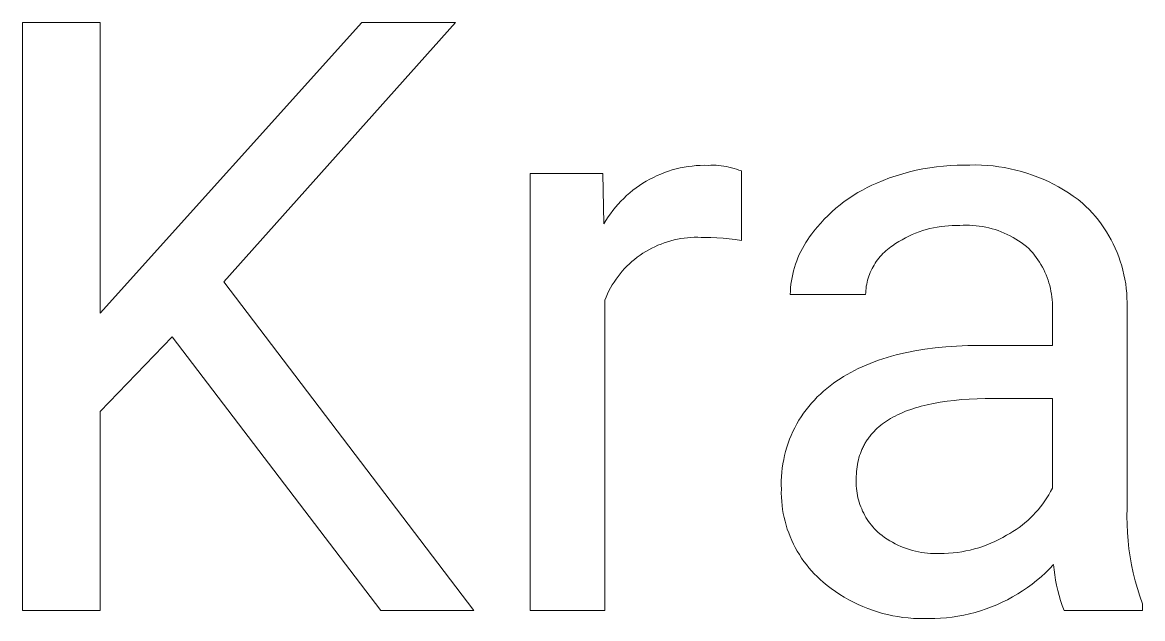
# Model space of a CAD drawing. Header units: millimetres. Extents: x 1434 to 4837, y 1889 to 4267.
# Drawn here: x 4208.2 to 4269.6, y 2158 to 2190.6 of the extents above; entities that cross this region are included whole.
import ezdxf

# ---------------------------------------------------------------- set-up
doc = ezdxf.new("R2010")
doc.units = ezdxf.units.MM
doc.header["$MEASUREMENT"] = 0
doc.layers.add('Domyślny', color=7, linetype='Continuous', true_color=0x000000)

msp = doc.modelspace()

# ---------------------------------------------------------------- linework, layer by layer
at = {"layer": 'Domyślny', "color": 18, "lineweight": 15, "true_color": 0x000000}
for p, q in [((4208.242, 2158.399), (4208.242, 2190.615)), ((4208.242, 2190.615), (4212.491, 2190.615)), ((4212.491, 2190.615), (4212.491, 2174.683)), ((4212.491, 2174.683), (4226.815, 2190.615)), ((4231.948, 2190.615), (4219.268, 2176.394)), ((4226.815, 2190.615), (4231.948, 2190.615)), ((4236.027, 2158.397), (4236.027, 2182.341)), ((4236.027, 2182.341), (4240.005, 2182.341)), ((4240.005, 2182.341), (4240.073, 2179.576)), ((4242.778, 2182.126), (4242.979, 2182.221)), ((4242.979, 2182.221), (4243.182, 2182.309)), ((4243.182, 2182.309), (4243.389, 2182.39)), ((4243.389, 2182.39), (4243.599, 2182.463)), ((4243.599, 2182.463), (4243.811, 2182.529)), ((4243.811, 2182.529), (4244.025, 2182.588)), ((4244.025, 2182.588), (4244.241, 2182.639)), ((4244.241, 2182.639), (4244.458, 2182.683)), ((4244.458, 2182.683), (4244.677, 2182.719)), ((4244.677, 2182.719), (4244.897, 2182.747)), ((4244.897, 2182.747), (4245.118, 2182.767)), ((4245.118, 2182.767), (4245.34, 2182.78)), ((4245.34, 2182.78), (4245.562, 2182.785)), ((4245.562, 2182.785), (4245.784, 2182.783)), ((4245.784, 2182.783), (4245.926, 2182.788)), ((4245.926, 2182.788), (4246.069, 2182.788)), ((4246.069, 2182.788), (4246.211, 2182.784)), ((4246.211, 2182.784), (4246.354, 2182.774)), ((4246.354, 2182.774), (4246.495, 2182.76)), ((4246.495, 2182.76), (4246.637, 2182.741)), ((4246.637, 2182.741), (4246.777, 2182.717)), ((4246.777, 2182.717), (4246.917, 2182.689)), ((4246.917, 2182.689), (4247.056, 2182.656)), ((4247.056, 2182.656), (4247.193, 2182.618)), ((4247.193, 2182.618), (4247.329, 2182.575)), ((4247.329, 2182.575), (4247.464, 2182.528)), ((4247.464, 2182.528), (4247.597, 2182.477)), ((4247.597, 2182.477), (4247.597, 2178.669)), ((4255.71, 2182.092), (4256.068, 2182.215)), ((4256.068, 2182.215), (4256.429, 2182.326)), ((4256.429, 2182.326), (4256.794, 2182.426)), ((4256.794, 2182.426), (4257.162, 2182.513)), ((4257.162, 2182.513), (4257.533, 2182.589)), ((4257.533, 2182.589), (4257.905, 2182.652)), ((4257.905, 2182.652), (4258.28, 2182.703)), ((4258.28, 2182.703), (4258.656, 2182.743)), ((4258.656, 2182.743), (4259.033, 2182.769)), ((4259.033, 2182.769), (4259.411, 2182.784)), ((4259.411, 2182.784), (4259.79, 2182.786)), ((4259.79, 2182.786), (4260.106, 2182.8)), ((4260.106, 2182.8), (4260.422, 2182.803)), ((4260.422, 2182.803), (4260.739, 2182.795)), ((4260.739, 2182.795), (4261.055, 2182.777)), ((4261.055, 2182.777), (4261.37, 2182.748)), ((4261.37, 2182.748), (4261.684, 2182.709)), ((4261.684, 2182.709), (4261.996, 2182.659)), ((4261.996, 2182.659), (4262.307, 2182.599)), ((4262.307, 2182.599), (4262.615, 2182.528)), ((4262.615, 2182.528), (4262.921, 2182.447)), ((4262.921, 2182.447), (4263.224, 2182.355)), ((4263.224, 2182.355), (4263.524, 2182.254)), ((4263.524, 2182.254), (4263.82, 2182.142)), ((4241.831, 2181.55), (4242.012, 2181.679)), ((4242.012, 2181.679), (4242.198, 2181.801)), ((4242.198, 2181.801), (4242.387, 2181.916)), ((4242.387, 2181.916), (4242.581, 2182.025)), ((4242.581, 2182.025), (4242.778, 2182.126)), ((4254.476, 2181.567), (4254.74, 2181.694)), ((4254.74, 2181.694), (4255.008, 2181.812)), ((4255.008, 2181.812), (4255.357, 2181.958)), ((4255.357, 2181.958), (4255.71, 2182.092)), ((4263.82, 2182.142), (4264.113, 2182.021)), ((4264.113, 2182.021), (4264.401, 2181.89)), ((4264.401, 2181.89), (4264.684, 2181.749)), ((4264.684, 2181.749), (4264.963, 2181.599)), ((4241.155, 2180.976), (4241.316, 2181.129)), ((4241.316, 2181.129), (4241.483, 2181.275)), ((4241.483, 2181.275), (4241.655, 2181.416)), ((4241.655, 2181.416), (4241.831, 2181.55)), ((4253.469, 2180.972), (4253.713, 2181.134)), ((4253.713, 2181.134), (4253.963, 2181.287)), ((4253.963, 2181.287), (4254.217, 2181.432)), ((4254.217, 2181.432), (4254.476, 2181.567)), ((4264.963, 2181.599), (4265.236, 2181.439)), ((4265.236, 2181.439), (4265.504, 2181.271)), ((4265.504, 2181.271), (4265.766, 2181.093)), ((4265.766, 2181.093), (4266.022, 2180.907)), ((4240.565, 2180.314), (4240.703, 2180.487)), ((4240.703, 2180.487), (4240.848, 2180.656)), ((4240.848, 2180.656), (4240.999, 2180.819)), ((4240.999, 2180.819), (4241.155, 2180.976)), ((4252.554, 2180.245), (4252.773, 2180.439)), ((4252.773, 2180.439), (4252.999, 2180.624)), ((4252.999, 2180.624), (4253.231, 2180.802)), ((4253.231, 2180.802), (4253.469, 2180.972)), ((4266.022, 2180.907), (4266.271, 2180.713)), ((4266.271, 2180.713), (4266.458, 2180.537)), ((4266.458, 2180.537), (4266.638, 2180.356)), ((4240.073, 2179.576), (4240.186, 2179.767)), ((4240.186, 2179.767), (4240.306, 2179.954)), ((4240.306, 2179.954), (4240.432, 2180.136)), ((4240.432, 2180.136), (4240.565, 2180.314)), ((4251.937, 2179.621), (4252.135, 2179.836)), ((4252.135, 2179.836), (4252.341, 2180.044)), ((4252.341, 2180.044), (4252.554, 2180.245)), ((4266.638, 2180.356), (4266.812, 2180.169)), ((4266.812, 2180.169), (4266.979, 2179.975)), ((4266.979, 2179.975), (4267.14, 2179.776)), ((4267.14, 2179.776), (4267.294, 2179.572)), ((4251.445, 2179.024), (4251.563, 2179.171)), ((4251.563, 2179.171), (4251.746, 2179.4)), ((4251.746, 2179.4), (4251.937, 2179.621)), ((4257.521, 2179.205), (4257.326, 2179.139)), ((4257.718, 2179.264), (4257.521, 2179.205)), ((4257.917, 2179.317), (4257.718, 2179.264)), ((4258.118, 2179.363), (4257.917, 2179.317)), ((4258.32, 2179.402), (4258.118, 2179.363)), ((4258.524, 2179.434), (4258.32, 2179.402)), ((4258.729, 2179.459), (4258.524, 2179.434)), ((4258.934, 2179.477), (4258.729, 2179.459)), ((4259.14, 2179.488), (4258.934, 2179.477)), ((4259.346, 2179.492), (4259.14, 2179.488)), ((4259.552, 2179.489), (4259.346, 2179.492)), ((4259.73, 2179.499), (4259.552, 2179.489)), ((4259.908, 2179.503), (4259.73, 2179.499)), ((4260.086, 2179.5), (4259.908, 2179.503)), ((4260.264, 2179.492), (4260.086, 2179.5)), ((4260.441, 2179.477), (4260.264, 2179.492)), ((4260.618, 2179.457), (4260.441, 2179.477)), ((4260.795, 2179.43), (4260.618, 2179.457)), ((4260.97, 2179.397), (4260.795, 2179.43)), ((4261.144, 2179.358), (4260.97, 2179.397)), ((4261.316, 2179.313), (4261.144, 2179.358)), ((4261.487, 2179.262), (4261.316, 2179.313)), ((4261.656, 2179.206), (4261.487, 2179.262)), ((4261.823, 2179.143), (4261.656, 2179.206)), ((4267.294, 2179.572), (4267.44, 2179.362)), ((4267.44, 2179.362), (4267.579, 2179.148)), ((4267.579, 2179.148), (4267.711, 2178.929)), ((4243.373, 2178.539), (4243.198, 2178.474)), ((4243.551, 2178.598), (4243.373, 2178.539)), ((4243.73, 2178.651), (4243.551, 2178.598)), ((4243.911, 2178.697), (4243.73, 2178.651)), ((4244.093, 2178.737), (4243.911, 2178.697)), ((4244.277, 2178.771), (4244.093, 2178.737)), ((4244.461, 2178.798), (4244.277, 2178.771)), ((4244.647, 2178.819), (4244.461, 2178.798)), ((4244.833, 2178.834), (4244.647, 2178.819)), ((4245.02, 2178.842), (4244.833, 2178.834)), ((4245.207, 2178.844), (4245.02, 2178.842)), ((4245.393, 2178.839), (4245.207, 2178.844)), ((4245.58, 2178.828), (4245.393, 2178.839)), ((4245.917, 2178.827), (4245.58, 2178.828)), ((4246.255, 2178.816), (4245.917, 2178.827)), ((4246.592, 2178.794), (4246.255, 2178.816)), ((4246.928, 2178.763), (4246.592, 2178.794)), ((4247.263, 2178.721), (4246.928, 2178.763)), ((4247.597, 2178.669), (4247.263, 2178.721)), ((4251.026, 2178.398), (4251.123, 2178.56)), ((4251.123, 2178.56), (4251.225, 2178.718)), ((4251.225, 2178.718), (4251.332, 2178.873)), ((4251.332, 2178.873), (4251.445, 2179.024)), ((4256.213, 2178.605), (4256.039, 2178.495)), ((4256.39, 2178.71), (4256.213, 2178.605)), ((4256.571, 2178.808), (4256.39, 2178.71)), ((4256.755, 2178.901), (4256.571, 2178.808)), ((4256.943, 2178.986), (4256.755, 2178.901)), ((4257.133, 2179.066), (4256.943, 2178.986)), ((4257.326, 2179.139), (4257.133, 2179.066)), ((4261.987, 2179.075), (4261.823, 2179.143)), ((4262.15, 2179.001), (4261.987, 2179.075)), ((4262.309, 2178.922), (4262.15, 2179.001)), ((4262.466, 2178.837), (4262.309, 2178.922)), ((4262.62, 2178.747), (4262.466, 2178.837)), ((4262.77, 2178.651), (4262.62, 2178.747)), ((4262.917, 2178.551), (4262.77, 2178.651)), ((4263.061, 2178.445), (4262.917, 2178.551)), ((4267.711, 2178.929), (4267.835, 2178.705)), ((4267.835, 2178.705), (4267.952, 2178.477)), ((4242.203, 2177.963), (4242.049, 2177.858)), ((4242.361, 2178.062), (4242.203, 2177.963)), ((4242.523, 2178.156), (4242.361, 2178.062)), ((4242.687, 2178.244), (4242.523, 2178.156)), ((4242.855, 2178.327), (4242.687, 2178.244)), ((4243.025, 2178.404), (4242.855, 2178.327)), ((4243.198, 2178.474), (4243.025, 2178.404)), ((4250.768, 2177.895), (4250.848, 2178.066)), ((4250.848, 2178.066), (4250.934, 2178.234)), ((4250.934, 2178.234), (4251.026, 2178.398)), ((4255.343, 2177.948), (4255.264, 2177.866)), ((4255.424, 2178.027), (4255.343, 2177.948)), ((4255.508, 2178.103), (4255.424, 2178.027)), ((4255.595, 2178.177), (4255.508, 2178.103)), ((4255.684, 2178.247), (4255.595, 2178.177)), ((4255.775, 2178.314), (4255.684, 2178.247)), ((4255.869, 2178.378), (4255.775, 2178.314)), ((4256.039, 2178.495), (4255.869, 2178.378)), ((4263.2, 2178.335), (4263.061, 2178.445)), ((4263.336, 2178.22), (4263.2, 2178.335)), ((4263.443, 2178.105), (4263.336, 2178.22)), ((4263.546, 2177.987), (4263.443, 2178.105)), ((4263.645, 2177.865), (4263.546, 2177.987)), ((4267.952, 2178.477), (4268.06, 2178.246)), ((4268.06, 2178.246), (4268.161, 2178.011)), ((4268.161, 2178.011), (4268.253, 2177.772)), ((4241.469, 2177.388), (4241.335, 2177.258)), ((4241.608, 2177.513), (4241.469, 2177.388)), ((4241.751, 2177.633), (4241.608, 2177.513)), ((4241.898, 2177.748), (4241.751, 2177.633)), ((4242.049, 2177.858), (4241.898, 2177.748)), ((4250.505, 2177.189), (4250.561, 2177.369)), ((4250.561, 2177.369), (4250.624, 2177.547)), ((4250.624, 2177.547), (4250.693, 2177.722)), ((4250.693, 2177.722), (4250.768, 2177.895)), ((4254.857, 2177.322), (4254.801, 2177.224)), ((4254.917, 2177.418), (4254.857, 2177.322)), ((4254.98, 2177.513), (4254.917, 2177.418)), ((4255.047, 2177.605), (4254.98, 2177.513)), ((4255.116, 2177.694), (4255.047, 2177.605)), ((4255.189, 2177.781), (4255.116, 2177.694)), ((4255.264, 2177.866), (4255.189, 2177.781)), ((4263.739, 2177.741), (4263.645, 2177.865)), ((4263.829, 2177.613), (4263.739, 2177.741)), ((4263.915, 2177.482), (4263.829, 2177.613)), ((4263.996, 2177.348), (4263.915, 2177.482)), ((4264.073, 2177.211), (4263.996, 2177.348)), ((4268.253, 2177.772), (4268.337, 2177.531)), ((4268.337, 2177.531), (4268.413, 2177.286)), ((4240.844, 2176.695), (4240.734, 2176.544)), ((4240.96, 2176.842), (4240.844, 2176.695)), ((4241.08, 2176.985), (4240.96, 2176.842)), ((4241.205, 2177.124), (4241.08, 2176.985)), ((4241.335, 2177.258), (4241.205, 2177.124)), ((4250.37, 2176.64), (4250.409, 2176.825)), ((4250.409, 2176.825), (4250.454, 2177.008)), ((4250.454, 2177.008), (4250.505, 2177.189)), ((4254.572, 2176.706), (4254.537, 2176.598)), ((4254.61, 2176.812), (4254.572, 2176.706)), ((4254.653, 2176.918), (4254.61, 2176.812)), ((4254.698, 2177.021), (4254.653, 2176.918)), ((4254.748, 2177.123), (4254.698, 2177.021)), ((4254.801, 2177.224), (4254.748, 2177.123)), ((4264.145, 2177.072), (4264.073, 2177.211)), ((4264.212, 2176.931), (4264.145, 2177.072)), ((4264.274, 2176.787), (4264.212, 2176.931)), ((4264.332, 2176.641), (4264.274, 2176.787)), ((4268.413, 2177.286), (4268.48, 2177.04)), ((4268.48, 2177.04), (4268.539, 2176.791)), ((4268.539, 2176.791), (4268.589, 2176.54)), ((4219.268, 2176.394), (4232.945, 2158.399)), ((4240.53, 2176.231), (4240.436, 2176.07)), ((4240.63, 2176.389), (4240.53, 2176.231)), ((4240.734, 2176.544), (4240.63, 2176.389)), ((4250.292, 2176.08), (4250.312, 2176.268)), ((4250.312, 2176.268), (4250.338, 2176.454)), ((4250.338, 2176.454), (4250.37, 2176.64)), ((4254.435, 2176.156), (4254.419, 2176.043)), ((4254.455, 2176.267), (4254.435, 2176.156)), ((4254.478, 2176.378), (4254.455, 2176.267)), ((4254.506, 2176.489), (4254.478, 2176.378)), ((4254.537, 2176.598), (4254.506, 2176.489)), ((4264.384, 2176.494), (4264.332, 2176.641)), ((4264.432, 2176.345), (4264.384, 2176.494)), ((4264.474, 2176.194), (4264.432, 2176.345)), ((4264.511, 2176.042), (4264.474, 2176.194)), ((4268.589, 2176.54), (4268.631, 2176.288)), ((4268.631, 2176.288), (4268.664, 2176.034)), ((4240.189, 2175.567), (4240.118, 2175.395)), ((4240.265, 2175.738), (4240.189, 2175.567)), ((4240.348, 2175.905), (4240.265, 2175.738)), ((4240.436, 2176.07), (4240.348, 2175.905)), ((4250.271, 2175.704), (4250.278, 2175.892)), ((4254.396, 2175.704), (4250.271, 2175.704)), ((4250.278, 2175.892), (4250.292, 2176.08)), ((4254.4, 2175.817), (4254.396, 2175.704)), ((4254.408, 2175.931), (4254.4, 2175.817)), ((4254.419, 2176.043), (4254.408, 2175.931)), ((4264.542, 2175.888), (4264.511, 2176.042)), ((4264.569, 2175.734), (4264.542, 2175.888)), ((4264.59, 2175.579), (4264.569, 2175.734)), ((4264.606, 2175.423), (4264.59, 2175.579)), ((4268.664, 2176.034), (4268.688, 2175.779)), ((4268.688, 2175.779), (4268.703, 2175.524)), ((4268.703, 2175.524), (4268.71, 2175.268)), ((4240.118, 2175.395), (4240.118, 2158.397)), ((4264.617, 2175.267), (4264.606, 2175.423)), ((4264.622, 2175.11), (4264.617, 2175.267)), ((4264.617, 2174.797), (4264.622, 2174.954)), ((4264.622, 2174.954), (4264.622, 2175.11)), ((4268.71, 2175.268), (4268.708, 2175.013)), ((4268.708, 2175.013), (4268.708, 2163.998)), ((4264.617, 2172.916), (4264.617, 2174.797)), ((4216.435, 2173.38), (4212.491, 2169.289)), ((4227.857, 2158.399), (4216.435, 2173.38)), ((4256.06, 2172.398), (4256.312, 2172.461)), ((4256.312, 2172.461), (4256.569, 2172.519)), ((4256.569, 2172.519), (4256.83, 2172.574)), ((4256.83, 2172.574), (4257.096, 2172.625)), ((4257.096, 2172.625), (4257.64, 2172.714)), ((4257.64, 2172.714), (4258.202, 2172.787)), ((4258.202, 2172.787), (4258.782, 2172.843)), ((4258.782, 2172.843), (4259.38, 2172.884)), ((4259.38, 2172.884), (4259.995, 2172.908)), ((4259.995, 2172.908), (4260.628, 2172.916)), ((4260.628, 2172.916), (4264.617, 2172.916)), ((4254.205, 2171.75), (4254.421, 2171.845)), ((4254.421, 2171.845), (4254.641, 2171.936)), ((4254.641, 2171.936), (4254.867, 2172.023)), ((4254.867, 2172.023), (4255.096, 2172.106)), ((4255.096, 2172.106), (4255.331, 2172.185)), ((4255.331, 2172.185), (4255.569, 2172.26)), ((4255.569, 2172.26), (4255.812, 2172.331)), ((4255.812, 2172.331), (4256.06, 2172.398)), ((4253.003, 2171.094), (4253.192, 2171.213)), ((4253.192, 2171.213), (4253.386, 2171.329)), ((4253.386, 2171.329), (4253.584, 2171.44)), ((4253.584, 2171.44), (4253.786, 2171.547)), ((4253.786, 2171.547), (4253.993, 2171.651)), ((4253.993, 2171.651), (4254.205, 2171.75)), ((4252.269, 2170.562), (4252.452, 2170.706)), ((4252.452, 2170.706), (4252.639, 2170.843)), ((4252.639, 2170.843), (4252.819, 2170.97)), ((4252.819, 2170.97), (4253.003, 2171.094)), ((4251.59, 2169.927), (4251.751, 2170.095)), ((4251.751, 2170.095), (4251.918, 2170.256)), ((4251.918, 2170.256), (4252.091, 2170.412)), ((4252.091, 2170.412), (4252.269, 2170.562)), ((4260.064, 2169.977), (4259.645, 2169.947)), ((4260.498, 2169.998), (4260.064, 2169.977)), ((4260.947, 2170.011), (4260.498, 2169.998)), ((4261.41, 2170.016), (4260.947, 2170.011)), ((4264.617, 2170.016), (4261.41, 2170.016)), ((4264.617, 2165.098), (4264.617, 2170.016)), ((4251.005, 2169.205), (4251.141, 2169.393)), ((4251.141, 2169.393), (4251.285, 2169.576)), ((4251.285, 2169.576), (4251.434, 2169.754)), ((4251.434, 2169.754), (4251.59, 2169.927)), ((4256.678, 2169.345), (4256.537, 2169.29)), ((4256.823, 2169.398), (4256.678, 2169.345)), ((4256.972, 2169.448), (4256.823, 2169.398)), ((4257.125, 2169.496), (4256.972, 2169.448)), ((4257.281, 2169.543), (4257.125, 2169.496)), ((4257.44, 2169.587), (4257.281, 2169.543)), ((4257.771, 2169.668), (4257.44, 2169.587)), ((4258.117, 2169.741), (4257.771, 2169.668)), ((4258.477, 2169.805), (4258.117, 2169.741)), ((4258.852, 2169.861), (4258.477, 2169.805)), ((4259.241, 2169.908), (4258.852, 2169.861)), ((4259.645, 2169.947), (4259.241, 2169.908)), ((4212.491, 2169.289), (4212.491, 2158.399)), ((4250.634, 2168.615), (4250.75, 2168.816)), ((4250.75, 2168.816), (4250.874, 2169.013)), ((4250.874, 2169.013), (4251.005, 2169.205)), ((4255.538, 2168.774), (4255.429, 2168.7)), ((4255.65, 2168.846), (4255.538, 2168.774)), ((4255.765, 2168.916), (4255.65, 2168.846)), ((4255.885, 2168.984), (4255.765, 2168.916)), ((4256.008, 2169.05), (4255.885, 2168.984)), ((4256.135, 2169.113), (4256.008, 2169.05)), ((4256.265, 2169.174), (4256.135, 2169.113)), ((4256.399, 2169.233), (4256.265, 2169.174)), ((4256.537, 2169.29), (4256.399, 2169.233)), ((4250.326, 2167.989), (4250.421, 2168.201)), ((4250.421, 2168.201), (4250.524, 2168.41)), ((4250.524, 2168.41), (4250.634, 2168.615)), ((4254.774, 2168.12), (4254.695, 2168.029)), ((4254.857, 2168.21), (4254.774, 2168.12)), ((4254.943, 2168.297), (4254.857, 2168.21)), ((4255.033, 2168.382), (4254.943, 2168.297)), ((4255.126, 2168.465), (4255.033, 2168.382)), ((4255.224, 2168.545), (4255.126, 2168.465)), ((4255.325, 2168.624), (4255.224, 2168.545)), ((4255.429, 2168.7), (4255.325, 2168.624)), ((4250.084, 2167.335), (4250.157, 2167.556)), ((4250.157, 2167.556), (4250.238, 2167.774)), ((4250.238, 2167.774), (4250.326, 2167.989)), ((4254.356, 2167.539), (4254.327, 2167.487)), ((4254.385, 2167.591), (4254.356, 2167.539)), ((4254.416, 2167.641), (4254.385, 2167.591)), ((4254.448, 2167.692), (4254.416, 2167.641)), ((4254.48, 2167.742), (4254.448, 2167.692)), ((4254.514, 2167.791), (4254.48, 2167.742)), ((4254.548, 2167.84), (4254.514, 2167.791)), ((4254.584, 2167.888), (4254.548, 2167.84)), ((4254.62, 2167.935), (4254.584, 2167.888)), ((4254.657, 2167.982), (4254.62, 2167.935)), ((4254.695, 2168.029), (4254.657, 2167.982)), ((4249.911, 2166.66), (4249.961, 2166.887)), ((4249.961, 2166.887), (4250.019, 2167.112)), ((4250.019, 2167.112), (4250.084, 2167.335)), ((4254.108, 2166.995), (4254.069, 2166.88)), ((4254.15, 2167.108), (4254.108, 2166.995)), ((4254.172, 2167.164), (4254.15, 2167.108)), ((4254.196, 2167.219), (4254.172, 2167.164)), ((4254.22, 2167.274), (4254.196, 2167.219)), ((4254.245, 2167.328), (4254.22, 2167.274)), ((4254.272, 2167.382), (4254.245, 2167.328)), ((4254.299, 2167.435), (4254.272, 2167.382)), ((4254.327, 2167.487), (4254.299, 2167.435)), ((4249.835, 2166.201), (4249.869, 2166.431)), ((4249.869, 2166.431), (4249.911, 2166.66)), ((4253.952, 2166.397), (4253.932, 2166.271)), ((4253.976, 2166.521), (4253.952, 2166.397)), ((4254.003, 2166.643), (4253.976, 2166.521)), ((4254.034, 2166.762), (4254.003, 2166.643)), ((4254.069, 2166.88), (4254.034, 2166.762)), ((4249.78, 2165.506), (4249.79, 2165.738)), ((4249.79, 2165.738), (4249.809, 2165.97)), ((4249.809, 2165.97), (4249.835, 2166.201)), ((4253.888, 2165.745), (4253.886, 2165.608)), ((4253.893, 2165.879), (4253.888, 2165.745)), ((4253.902, 2166.012), (4253.893, 2165.879)), ((4253.915, 2166.143), (4253.902, 2166.012)), ((4253.932, 2166.271), (4253.915, 2166.143)), ((4249.778, 2165.273), (4249.78, 2165.506)), ((4249.784, 2165.041), (4249.778, 2165.273)), ((4253.886, 2165.608), (4253.882, 2165.478)), ((4253.882, 2165.478), (4253.882, 2165.348)), ((4253.882, 2165.348), (4253.887, 2165.218)), ((4253.887, 2165.218), (4253.896, 2165.088)), ((4253.896, 2165.088), (4253.91, 2164.959)), ((4264.523, 2164.918), (4264.617, 2165.098)), ((4249.783, 2164.819), (4249.784, 2165.041)), ((4249.789, 2164.597), (4249.783, 2164.819)), ((4249.803, 2164.376), (4249.789, 2164.597)), ((4253.91, 2164.959), (4253.929, 2164.83)), ((4253.929, 2164.83), (4253.952, 2164.703)), ((4253.952, 2164.703), (4253.979, 2164.576)), ((4253.979, 2164.576), (4254.011, 2164.45)), ((4254.011, 2164.45), (4254.047, 2164.325)), ((4264.205, 2164.398), (4264.317, 2164.568)), ((4264.317, 2164.568), (4264.423, 2164.741)), ((4264.423, 2164.741), (4264.523, 2164.918)), ((4249.825, 2164.155), (4249.803, 2164.376)), ((4249.854, 2163.935), (4249.825, 2164.155)), ((4249.891, 2163.717), (4249.854, 2163.935)), ((4254.047, 2164.325), (4254.087, 2164.201)), ((4254.087, 2164.201), (4254.132, 2164.079)), ((4254.132, 2164.079), (4254.181, 2163.959)), ((4254.181, 2163.959), (4254.234, 2163.84)), ((4254.234, 2163.84), (4254.291, 2163.723)), ((4263.703, 2163.761), (4263.837, 2163.913)), ((4263.837, 2163.913), (4263.965, 2164.071)), ((4263.965, 2164.071), (4264.088, 2164.232)), ((4264.088, 2164.232), (4264.205, 2164.398)), ((4268.708, 2163.998), (4268.699, 2163.553)), ((4249.935, 2163.499), (4249.891, 2163.717)), ((4249.986, 2163.284), (4249.935, 2163.499)), ((4250.045, 2163.07), (4249.986, 2163.284)), ((4254.291, 2163.723), (4254.352, 2163.609)), ((4254.352, 2163.609), (4254.417, 2163.496)), ((4254.417, 2163.496), (4254.486, 2163.386)), ((4254.486, 2163.386), (4254.559, 2163.279)), ((4254.559, 2163.279), (4254.635, 2163.174)), ((4263.119, 2163.197), (4263.272, 2163.331)), ((4263.272, 2163.331), (4263.42, 2163.469)), ((4263.42, 2163.469), (4263.564, 2163.612)), ((4263.564, 2163.612), (4263.703, 2163.761)), ((4268.699, 2163.553), (4268.704, 2163.107)), ((4250.111, 2162.858), (4250.045, 2163.07)), ((4250.185, 2162.649), (4250.111, 2162.858)), ((4250.265, 2162.442), (4250.185, 2162.649)), ((4254.635, 2163.174), (4254.715, 2163.071)), ((4254.715, 2163.071), (4254.799, 2162.972)), ((4254.799, 2162.972), (4254.886, 2162.875)), ((4254.886, 2162.875), (4254.976, 2162.782)), ((4254.976, 2162.782), (4255.07, 2162.692)), ((4255.07, 2162.692), (4255.166, 2162.605)), ((4255.166, 2162.605), (4255.299, 2162.5)), ((4262.113, 2162.514), (4262.29, 2162.613)), ((4262.29, 2162.613), (4262.463, 2162.719)), ((4262.463, 2162.719), (4262.633, 2162.83)), ((4262.633, 2162.83), (4262.799, 2162.947)), ((4262.799, 2162.947), (4262.961, 2163.069)), ((4262.961, 2163.069), (4263.119, 2163.197)), ((4268.704, 2163.107), (4268.725, 2162.662)), ((4268.725, 2162.662), (4268.76, 2162.217)), ((4250.353, 2162.238), (4250.265, 2162.442)), ((4250.447, 2162.037), (4250.353, 2162.238)), ((4250.549, 2161.84), (4250.447, 2162.037)), ((4255.299, 2162.5), (4255.436, 2162.401)), ((4255.436, 2162.401), (4255.576, 2162.306)), ((4255.576, 2162.306), (4255.719, 2162.216)), ((4255.719, 2162.216), (4255.865, 2162.131)), ((4255.865, 2162.131), (4256.014, 2162.051)), ((4256.014, 2162.051), (4256.166, 2161.977)), ((4260.813, 2161.911), (4261.037, 2161.993)), ((4261.037, 2161.993), (4261.259, 2162.083)), ((4261.259, 2162.083), (4261.478, 2162.18)), ((4261.478, 2162.18), (4261.693, 2162.284)), ((4261.693, 2162.284), (4261.905, 2162.395)), ((4261.905, 2162.395), (4262.113, 2162.514)), ((4268.76, 2162.217), (4268.809, 2161.774)), ((4250.657, 2161.646), (4250.549, 2161.84)), ((4250.771, 2161.456), (4250.657, 2161.646)), ((4250.892, 2161.27), (4250.771, 2161.456)), ((4256.166, 2161.977), (4256.32, 2161.907)), ((4256.32, 2161.907), (4256.476, 2161.843)), ((4256.476, 2161.843), (4256.635, 2161.785)), ((4256.635, 2161.785), (4256.796, 2161.732)), ((4256.796, 2161.732), (4256.958, 2161.685)), ((4256.958, 2161.685), (4257.122, 2161.643)), ((4257.122, 2161.643), (4257.287, 2161.607)), ((4257.287, 2161.607), (4257.453, 2161.577)), ((4257.453, 2161.577), (4257.62, 2161.552)), ((4257.62, 2161.552), (4257.788, 2161.533)), ((4257.788, 2161.533), (4257.957, 2161.52)), ((4257.957, 2161.52), (4258.126, 2161.513)), ((4258.126, 2161.513), (4258.295, 2161.512)), ((4258.295, 2161.512), (4258.464, 2161.517)), ((4258.464, 2161.517), (4258.703, 2161.52)), ((4258.703, 2161.52), (4258.942, 2161.532)), ((4258.942, 2161.532), (4259.18, 2161.552)), ((4259.18, 2161.552), (4259.418, 2161.579)), ((4259.418, 2161.579), (4259.655, 2161.615)), ((4259.655, 2161.615), (4259.89, 2161.659)), ((4259.89, 2161.659), (4260.124, 2161.71)), ((4260.124, 2161.71), (4260.355, 2161.769)), ((4260.355, 2161.769), (4260.585, 2161.836)), ((4260.585, 2161.836), (4260.813, 2161.911)), ((4268.809, 2161.774), (4268.873, 2161.333)), ((4251.019, 2161.089), (4250.892, 2161.27)), ((4251.153, 2160.912), (4251.019, 2161.089)), ((4251.292, 2160.739), (4251.153, 2160.912)), ((4264.685, 2160.916), (4264.465, 2160.685)), ((4264.71, 2160.629), (4264.685, 2160.916)), ((4268.873, 2161.333), (4268.952, 2160.894)), ((4268.952, 2160.894), (4269.045, 2160.458)), ((4251.437, 2160.571), (4251.292, 2160.739)), ((4251.588, 2160.409), (4251.437, 2160.571)), ((4251.744, 2160.251), (4251.588, 2160.409)), ((4251.906, 2160.099), (4251.744, 2160.251)), ((4264.002, 2160.246), (4263.759, 2160.04)), ((4264.237, 2160.462), (4264.002, 2160.246)), ((4264.465, 2160.685), (4264.237, 2160.462)), ((4264.745, 2160.344), (4264.71, 2160.629)), ((4264.79, 2160.059), (4264.745, 2160.344)), ((4269.045, 2160.458), (4269.152, 2160.026)), ((4252.073, 2159.953), (4251.906, 2160.099)), ((4252.293, 2159.772), (4252.073, 2159.953)), ((4252.519, 2159.598), (4252.293, 2159.772)), ((4252.75, 2159.432), (4252.519, 2159.598)), ((4263.252, 2159.652), (4262.989, 2159.471)), ((4263.509, 2159.841), (4263.252, 2159.652)), ((4263.759, 2160.04), (4263.509, 2159.841)), ((4264.845, 2159.777), (4264.79, 2160.059)), ((4264.91, 2159.496), (4264.845, 2159.777)), ((4269.152, 2160.026), (4269.273, 2159.597)), ((4269.273, 2159.597), (4269.408, 2159.172)), ((4252.988, 2159.274), (4252.75, 2159.432)), ((4253.23, 2159.125), (4252.988, 2159.274)), ((4253.478, 2158.983), (4253.23, 2159.125)), ((4253.73, 2158.85), (4253.478, 2158.983)), ((4262.164, 2158.987), (4261.879, 2158.845)), ((4262.445, 2159.139), (4262.164, 2158.987)), ((4262.72, 2159.3), (4262.445, 2159.139)), ((4262.989, 2159.471), (4262.72, 2159.3)), ((4264.984, 2159.218), (4264.91, 2159.496)), ((4265.067, 2158.942), (4264.984, 2159.218)), ((4265.16, 2158.67), (4265.067, 2158.942)), ((4269.408, 2159.172), (4269.557, 2158.752)), ((4212.491, 2158.399), (4208.242, 2158.399)), ((4232.945, 2158.399), (4227.857, 2158.399)), ((4240.118, 2158.397), (4236.027, 2158.397)), ((4253.986, 2158.726), (4253.73, 2158.85)), ((4254.247, 2158.611), (4253.986, 2158.726)), ((4254.511, 2158.504), (4254.247, 2158.611)), ((4254.779, 2158.407), (4254.511, 2158.504)), ((4255.05, 2158.319), (4254.779, 2158.407)), ((4255.324, 2158.24), (4255.05, 2158.319)), ((4260.692, 2158.379), (4260.386, 2158.288)), ((4260.994, 2158.479), (4260.692, 2158.379)), ((4261.293, 2158.591), (4260.994, 2158.479)), ((4261.588, 2158.713), (4261.293, 2158.591)), ((4261.879, 2158.845), (4261.588, 2158.713)), ((4265.263, 2158.401), (4265.16, 2158.67)), ((4269.557, 2158.401), (4265.263, 2158.401)), ((4269.557, 2158.752), (4269.557, 2158.401)), ((4255.6, 2158.17), (4255.324, 2158.24)), ((4255.879, 2158.11), (4255.6, 2158.17)), ((4256.159, 2158.06), (4255.879, 2158.11)), ((4256.441, 2158.019), (4256.159, 2158.06)), ((4256.724, 2157.987), (4256.441, 2158.019)), ((4257.009, 2157.966), (4256.724, 2157.987)), ((4257.293, 2157.954), (4257.009, 2157.966)), ((4257.578, 2157.951), (4257.293, 2157.954)), ((4257.863, 2157.959), (4257.578, 2157.951)), ((4258.182, 2157.961), (4257.863, 2157.959)), ((4258.501, 2157.975), (4258.182, 2157.961)), ((4258.819, 2157.999), (4258.501, 2157.975)), ((4259.136, 2158.035), (4258.819, 2157.999)), ((4259.452, 2158.082), (4259.136, 2158.035)), ((4259.765, 2158.14), (4259.452, 2158.082)), ((4260.077, 2158.209), (4259.765, 2158.14)), ((4260.386, 2158.288), (4260.077, 2158.209))]:
    msp.add_line(p, q, dxfattribs=at)

doc.saveas('drawing.dxf')
